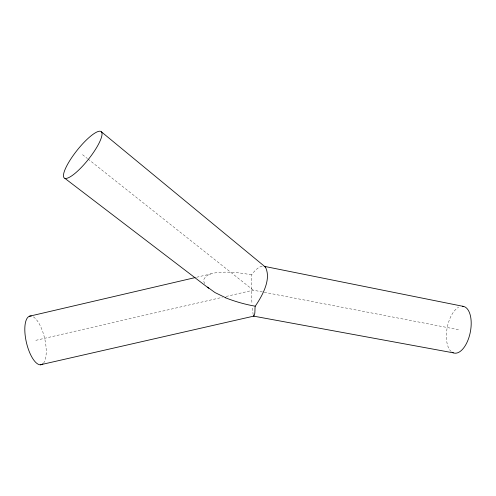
<?xml version="1.0" encoding="UTF-8"?>
<svg xmlns="http://www.w3.org/2000/svg" width="496" height="496" viewBox="0 0 496 496"><rect width="100%" height="100%" fill="white"/><g stroke="black" fill="none" stroke-linecap="round" stroke-linejoin="round"><path stroke-width="0.37" stroke-dasharray="2.48 1.86" d="M262.179 266.203C257.523 267.257 254.324 271.306 251.497 274.865L251.385 289.112L251.949 303.943M251.497 274.865C242.693 273.147 233.728 272.044 224.744 272.137C217.682 272.719 207.57 272.087 203.868 279.409A13.119 7.607 18.6 0 0 203.968 281.945L204.829 283.898M196.652 277.239L210.967 273.904M35.817 340.337L222.338 297.321M226.114 296.447L253.295 290.179L458.44 329.679M82.547 154.684L87.389 158.528M87.997 159.005L253.295 290.179M253.183 314.848L252.173 306.993M451.205 351.552A23.802 11.774 -79 0 1 447.001 328.73A23.802 11.774 -79 0 1 458.602 307.266M33.406 316.901A24.961 9.343 76.9 0 1 44.739 338.799A24.961 9.343 76.9 0 1 43.747 362.836"/><path stroke-width="0.74" d="M253.475 315.809C255.508 316.163 254.677 308.103 255.192 306.305C262.26 295.833 271.634 279.316 265.416 267.084L101.401 131.837A29.648 7.242 -51.5 0 0 69.173 161.591A29.648 7.242 -51.5 0 0 77.63 171.077A29.648 7.242 -51.5 0 0 101.401 131.837M29.382 316.237L195.145 277.593M40.35 364.796L254.057 316.057M253.673 316.144L453.319 352.842M264.473 266.383L463.574 306.429M225.748 297.786L215.01 292.572L207.446 287.072M264.176 266.358L265.416 267.084M64.902 178.362L208.791 288.281M462.371 306.268A23.802 11.774 -79 0 1 470.096 333.182A23.802 11.774 -79 0 1 452.222 352.303M43.022 363.68A24.961 9.343 76.9 0 1 26.604 343.282A24.961 9.343 76.9 0 1 31.316 316.057M255.173 306.181A84.686 45.843 19.7 0 1 225.711 297.867"/></g></svg>
